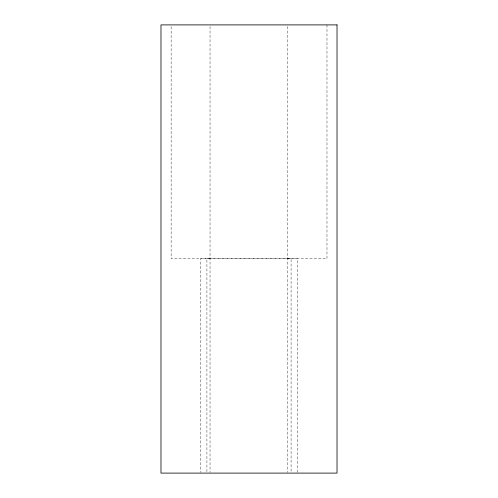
<?xml version="1.0" encoding="UTF-8"?>
<svg xmlns="http://www.w3.org/2000/svg" width="498" height="498" viewBox="0 0 498 498"><rect width="100%" height="100%" fill="white"/><g stroke="black" fill="none" stroke-linecap="round" stroke-linejoin="round"><path stroke-width="0.37" stroke-dasharray="2.49 1.87" d="M210.038 258.667L206.913 258.742L206.913 472.322M287.452 258.667L291.087 258.742L291.087 472.322M326.987 24.9L326.987 258.667L171.138 258.667L171.138 24.9M297.599 472.322L297.599 258.742L200.401 258.742L200.401 472.322M287.452 26.456L287.452 472.322M210.038 26.456L210.038 472.322"/><path stroke-width="0.75" d="M337.022 24.9L160.979 24.9L160.979 473.1L337.022 473.1L337.022 24.9"/></g></svg>
